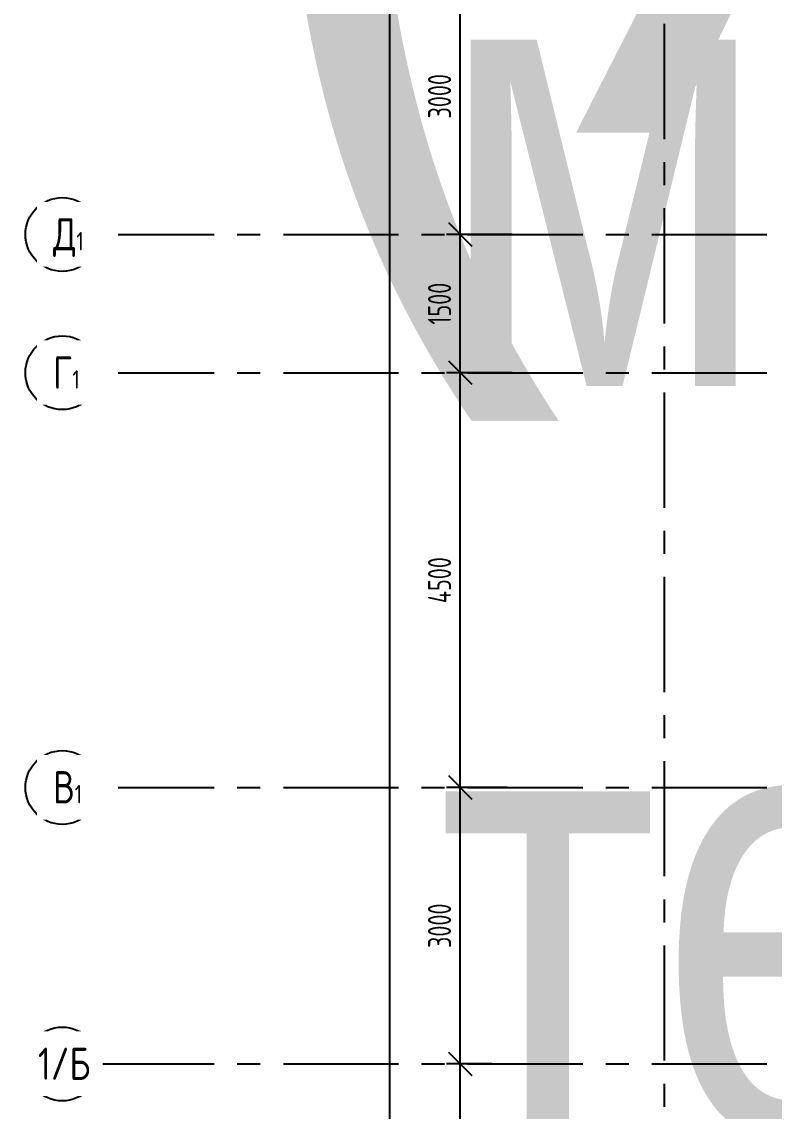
# Model space of a CAD drawing. Header units: millimetres. Extents: x -106726 to 8952771, y -150083 to 686385.
# Drawn here: x -13404 to -5235, y 155883 to 167703 of the extents above; entities that cross this region are included whole.
import ezdxf
from ezdxf.enums import TextEntityAlignment as Align

# ---------------------------------------------------------------- set-up
doc = ezdxf.new("R2018")
doc.units = ezdxf.units.MM
doc.linetypes.add('CENTER', pattern=[2, 1.25, -0.25, 0.25, -0.25])
doc.layers.get('Defpoints').update_dxf_attribs({"color": 8})
doc.layers.add('АР_Названия помещений', color=124, linetype='Continuous', lineweight=5, plot=False)
doc.layers.add('АР_Номер помещения', color=1, linetype='Continuous', lineweight=25)
doc.styles.add('ISOCPEUR', font='isocpeur.ttf', dxfattribs={"width": 0.7})
doc.styles.get("Standard").update_dxf_attribs({"font": 'arial.ttf'})
doc.styles.add('ГОСТ 2.304', font='isocpeur.ttf', dxfattribs={"width": 0.7})
doc.dimstyles.new('СПДС', dxfattribs={"dimscale": 100, "dimtxt": 2.5, "dimasz": 2.5, "dimexe": 1.5, "dimexo": 0, "dimgap": 1, "dimtad": 1, "dimdec": 0, "dimrnd": 1, "dimtxsty": 'ГОСТ 2.304', "dimblk": 'OBLIQUE', "dimcen": 2.5, "dimdle": 1.5, "dimadec": 0, "dimazin": 2, "dimtfac": 0.75, "dimtdec": 0, "dimtmove": 1, "dimatfit": 3, "dimfxl": 1, "dimtolj": 1, "dimarcsym": 1})

# ---------------------------------------------------------------- blocks, each defined once
blk = doc.blocks.new('_Oblique')
at = {"color": 8, "linetype": 'ByBlock', "lineweight": -2}
blk.add_line((-0.5, -0.5), (0.5, 0.5), dxfattribs=at)
blk = doc.blocks.new('*D995')
at = {"color": 8, "lineweight": -2, "ltscale": 100, "transparency": 16777216}
for p, q in [((-8643, 153245), (-8643, 156545)), ((-8301, 156395), (-8793, 156395)), ((-8301, 153395), (-8793, 153395))]:
    blk.add_line(p, q, dxfattribs=at)
at = {"layer": 'Defpoints', "color": 0, "ltscale": 100, "transparency": 16777216}
for p in [(-8643, 156395), (-8301, 156395), (-8301, 153395)]:
    blk.add_point(p, dxfattribs=at)
at = {"color": 8, "lineweight": -2, "ltscale": 100, "transparency": 16777216, "xscale": 250, "yscale": 250, "zscale": 250}
for p, rotation in [((-8643, 156395), 90), ((-8643, 153395), 270)]:
    blk.add_blockref('_Oblique', p, dxfattribs=dict(at, rotation=rotation))
at = {"color": 8, "ltscale": 100, "transparency": 16777216, "insert": (-8868, 154895), "char_height": 250, "attachment_point": 5, "rotation": 90, "style": 'ГОСТ 2.304'}
blk.add_mtext('\\A1;3000', dxfattribs=at)
blk = doc.blocks.new('*D996')
at = {"color": 8, "lineweight": -2, "ltscale": 100, "transparency": 16777216}
for p, q in [((-8643, 156245), (-8643, 159545)), ((-8134, 159395), (-8793, 159395)), ((-8301, 156395), (-8793, 156395))]:
    blk.add_line(p, q, dxfattribs=at)
at = {"layer": 'Defpoints', "color": 0, "ltscale": 100, "transparency": 16777216}
for p in [(-8643, 159395), (-8134, 159395), (-8301, 156395)]:
    blk.add_point(p, dxfattribs=at)
at = {"color": 8, "lineweight": -2, "ltscale": 100, "transparency": 16777216, "xscale": 250, "yscale": 250, "zscale": 250}
for p, rotation in [((-8643, 159395), 90), ((-8643, 156395), 270)]:
    blk.add_blockref('_Oblique', p, dxfattribs=dict(at, rotation=rotation))
at = {"color": 8, "ltscale": 100, "transparency": 16777216, "insert": (-8868, 157895), "char_height": 250, "attachment_point": 5, "rotation": 90, "style": 'ГОСТ 2.304'}
blk.add_mtext('\\A1;3000', dxfattribs=at)
blk = doc.blocks.new('*D997')
at = {"color": 8, "lineweight": -2, "ltscale": 100, "transparency": 16777216}
for p, q in [((-8643, 159245), (-8643, 164045)), ((-8080, 163895), (-8793, 163895)), ((-8134, 159395), (-8793, 159395))]:
    blk.add_line(p, q, dxfattribs=at)
at = {"layer": 'Defpoints', "color": 0, "ltscale": 100, "transparency": 16777216}
for p in [(-8643, 163895), (-8080, 163895), (-8134, 159395)]:
    blk.add_point(p, dxfattribs=at)
at = {"color": 8, "lineweight": -2, "ltscale": 100, "transparency": 16777216, "xscale": 250, "yscale": 250, "zscale": 250}
for p, rotation in [((-8643, 163895), 90), ((-8643, 159395), 270)]:
    blk.add_blockref('_Oblique', p, dxfattribs=dict(at, rotation=rotation))
at = {"color": 8, "ltscale": 100, "transparency": 16777216, "insert": (-8868, 161645), "char_height": 250, "attachment_point": 5, "rotation": 90, "style": 'ГОСТ 2.304'}
blk.add_mtext('\\A1;4500', dxfattribs=at)
blk = doc.blocks.new('*D998')
at = {"color": 8, "lineweight": -2, "ltscale": 100, "transparency": 16777216}
for p, q in [((-8643, 163745), (-8643, 165545)), ((-8080, 165395), (-8793, 165395)), ((-8080, 163895), (-8793, 163895))]:
    blk.add_line(p, q, dxfattribs=at)
at = {"layer": 'Defpoints', "color": 0, "ltscale": 100, "transparency": 16777216}
for p in [(-8643, 165395), (-8080, 165395), (-8080, 163895)]:
    blk.add_point(p, dxfattribs=at)
at = {"color": 8, "lineweight": -2, "ltscale": 100, "transparency": 16777216, "xscale": 250, "yscale": 250, "zscale": 250}
for p, rotation in [((-8643, 165395), 90), ((-8643, 163895), 270)]:
    blk.add_blockref('_Oblique', p, dxfattribs=dict(at, rotation=rotation))
at = {"color": 8, "ltscale": 100, "transparency": 16777216, "insert": (-8868, 164645), "char_height": 250, "attachment_point": 5, "rotation": 90, "style": 'ГОСТ 2.304'}
blk.add_mtext('\\A1;1500', dxfattribs=at)
blk = doc.blocks.new('*D999')
at = {"color": 8, "lineweight": -2, "ltscale": 100, "transparency": 16777216}
for p, q in [((-8643, 165245), (-8643, 168545)), ((-8219, 168395), (-8793, 168395)), ((-8080, 165395), (-8793, 165395))]:
    blk.add_line(p, q, dxfattribs=at)
at = {"layer": 'Defpoints', "color": 0, "ltscale": 100, "transparency": 16777216}
for p in [(-8643, 168395), (-8219, 168395), (-8080, 165395)]:
    blk.add_point(p, dxfattribs=at)
at = {"color": 8, "lineweight": -2, "ltscale": 100, "transparency": 16777216, "xscale": 250, "yscale": 250, "zscale": 250}
for p, rotation in [((-8643, 168395), 90), ((-8643, 165395), 270)]:
    blk.add_blockref('_Oblique', p, dxfattribs=dict(at, rotation=rotation))
at = {"color": 8, "ltscale": 100, "transparency": 16777216, "insert": (-8868, 166895), "char_height": 250, "attachment_point": 5, "rotation": 90, "style": 'ГОСТ 2.304'}
blk.add_mtext('\\A1;3000', dxfattribs=at)
blk = doc.blocks.new('*D987')
at = {"color": 8, "lineweight": -2, "ltscale": 100, "transparency": 16777216}
for p, q in [((-9413, 195545), (-9413, 147330)), ((-9469, 195395), (-9263, 195395)), ((-9469, 147480), (-9263, 147480))]:
    blk.add_line(p, q, dxfattribs=at)
at = {"layer": 'Defpoints', "color": 0, "ltscale": 100, "transparency": 16777216}
for p in [(-9469, 195395), (-9469, 147480), (-9413, 147480)]:
    blk.add_point(p, dxfattribs=at)
at = {"color": 8, "lineweight": -2, "ltscale": 100, "transparency": 16777216, "xscale": 250, "yscale": 250, "zscale": 250}
for p, rotation in [((-9413, 195395), 90), ((-9413, 147480), 270)]:
    blk.add_blockref('_Oblique', p, dxfattribs=dict(at, rotation=rotation))
at = {"color": 8, "ltscale": 100, "transparency": 16777216, "insert": (-9638, 171438), "char_height": 250, "attachment_point": 5, "rotation": 90, "style": 'ГОСТ 2.304'}
blk.add_mtext('\\A1;47915', dxfattribs=at)
blk = doc.blocks.new('*U479')
at = {"color": 8, "style": 'ISOCPEUR', "width": 0.7, "flags": 1}
blk.add_attdef('КАТЕГОРИЯ', (-499, -2092), '', height=250, dxfattribs=at)
at = {"layer": 'АР_Номер помещения', "color": 8, "style": 'ISOCPEUR', "width": 0.7}
blk.add_attdef('НОМЕР_ПОМЕЩЕНИЯ', text='', height=300, dxfattribs=at).set_placement((-12597, 9875), align=Align.MIDDLE_CENTER)
blk = doc.blocks.new('*U403')
at = {"color": 8, "style": 'ISOCPEUR', "width": 0.7, "flags": 1}
blk.add_attdef('КАТЕГОРИЯ', (-499, -2092), '', height=250, dxfattribs=at)
at = {"layer": 'АР_Номер помещения', "color": 8, "style": 'ISOCPEUR', "width": 0.7}
blk.add_attdef('НОМЕР_ПОМЕЩЕНИЯ', text='', height=300, dxfattribs=at).set_placement((3702, -4016), align=Align.MIDDLE_CENTER)

msp = doc.modelspace()

# ---------------------------------------------------------------- linework, layer by layer
at = {"linetype": 'CENTER', "ltscale": 1000}
for p, q in [((-6430.1, 197681.2), (-6430.1, 143425.1)), ((-12563.8, 165395), (70614.6, 165395)), ((-12563.8, 163895), (70614.6, 163895)), ((-12563.8, 159395), (70614.6, 159395)), ((-12563.8, 156395), (70614.6, 156395))]:
    msp.add_line(p, q, dxfattribs=at)
at = {"ltscale": 0.5}
for centre in [(-12963.8, 165395), (-12963.8, 163895), (-12963.8, 159395), (-12963.8, 156395)]:
    msp.add_circle(centre, 400, dxfattribs=at)

# ---------------------------------------------------------------- block references
ref = msp.add_blockref('*U403', (-2584.3, 302869.8))
lines = msp.add_mtext('\\W0.8000;Универсальное помещение с возможностью организации гимнастического зала (хореография)', dxfattribs={"layer": 'АР_Названия помещений', "color": 8, "insert": (-11214, 298226.8), "char_height": 10397.474, "width": 926.94, "attachment_point": 1})
ref.add_attrib('ИМЯ_ПОМЕЩЕНИЯ', '', (-11214, 298226.8), dxfattribs={"flags": 104}).embed_mtext(lines)
ref = msp.add_blockref('*U479', (11693.9, 171666.7))
lines = msp.add_mtext('\\W0.8000;Кабинет материальной технологии тип 2', dxfattribs={"layer": 'АР_Названия помещений', "color": 8, "insert": (-8891.8, 176799.3), "char_height": 4891.956, "width": 926.94, "attachment_point": 1})
ref.add_attrib('ИМЯ_ПОМЕЩЕНИЯ', '', (-8891.8, 176799.3), dxfattribs={"flags": 104}).embed_mtext(lines)

# ---------------------------------------------------------------- dimensions: what is measured, and where the dimension line sits
at = {"ltscale": 100}
for base, p1, p2, picture, middle in [((-9413.3, 147480), (-9469.1, 195395), (-9469.1, 147480), '*D987', (-9638.3, 171437.5)), ((-8642.7, 168395), (-8079.8, 165395), (-8219.3, 168395), '*D999', (-8867.7, 166895)), ((-8642.7, 165395), (-8079.8, 163895), (-8079.8, 165395), '*D998', (-8867.7, 164645)), ((-8642.7, 163895), (-8133.8, 159395), (-8079.8, 163895), '*D997', (-8867.7, 161645)), ((-8642.7, 159395), (-8300.8, 156395), (-8133.8, 159395), '*D996', (-8867.7, 157895)), ((-8642.7, 156395), (-8300.8, 153395), (-8300.8, 156395), '*D995', (-8867.7, 154895))]:
    dim = msp.add_linear_dim(base=base, p1=p1, p2=p2, angle=90, dimstyle='СПДС', override={"dimclrd": 8, "dimclre": 8, "dimclrt": 8}, dxfattribs=at)
    dim.commit()
    dim.dimension.update_dxf_attribs({"geometry": picture, "text_midpoint": middle})

# ---------------------------------------------------------------- next in the draw order: texts
at = {"char_height": 350, "width": 528.82, "attachment_point": 1, "line_spacing_factor": 1.149209, "style": 'ГОСТ 2.304', "bg_fill": 2}
for s, insert in [('{\\W0.8;Д\\H0.57143x;1}', (-13063.6, 165572.8)), ('{\\W0.8;Г\\H0.57143x;1}', (-13063.6, 164072.8)), ('{\\W0.8;В\\H0.57143x;1}', (-13063.6, 159572.8)), ('{\\W0.8;1/Б}', (-13228.5, 156572.8))]:
    msp.add_mtext(s, dxfattribs=dict(at, insert=insert))

doc.saveas('drawing.dxf')
